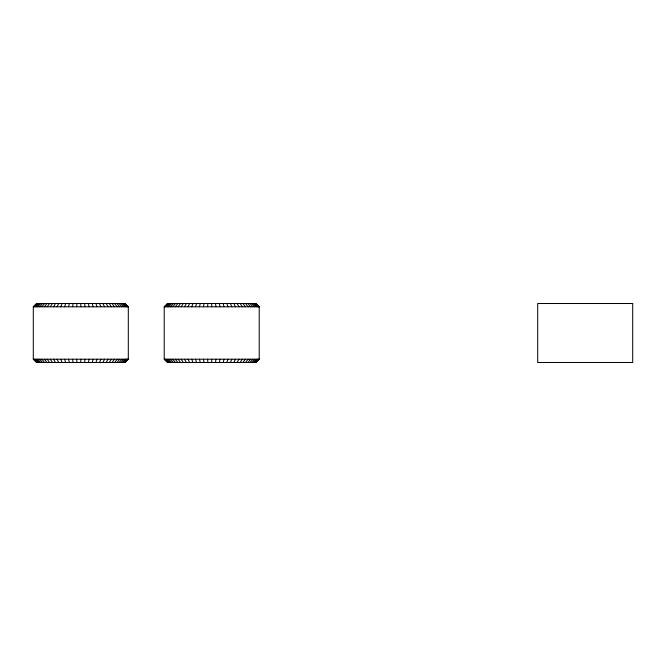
<?xml version="1.0" encoding="UTF-8"?>
<svg xmlns="http://www.w3.org/2000/svg" width="666" height="666" viewBox="0 0 666 666"><rect width="100%" height="100%" fill="white"/><g stroke="black" fill="none" stroke-linecap="round" stroke-linejoin="round"><path stroke-width="1" d="M76.665 306.793L76.948 303.513M84.657 362.487L84.94 359.207M207.584 306.793L207.867 303.513M215.576 362.487L215.859 359.207M72.552 306.793L73.127 303.513M88.486 362.487L89.053 359.207M203.471 306.793L204.046 303.513M219.405 362.487L219.971 359.207M68.506 306.793L69.356 303.513M92.249 362.487L93.098 359.207M199.425 306.793L200.275 303.513M223.168 362.487L224.017 359.207M64.56 306.793L65.676 303.513M95.929 362.487L97.053 359.207M195.471 306.793L196.595 303.513M226.848 362.487L227.972 359.207M60.731 306.793L62.113 303.513M99.492 362.487L100.882 359.207M191.65 306.793L193.032 303.513M230.411 362.487L231.801 359.207M57.051 306.793L58.691 303.513M102.914 362.487L104.554 359.207M187.97 306.793L189.61 303.513M233.833 362.487L235.473 359.207M53.555 306.793L55.436 303.513M106.169 362.487L108.05 359.207M184.474 306.793L186.355 303.513M237.088 362.487L238.969 359.207M50.266 306.793L52.373 303.513M109.232 362.487L111.339 359.207M181.185 306.793L183.292 303.513M240.151 362.487L242.257 359.207M47.211 306.793L49.534 303.513M112.071 362.487L114.394 359.207M178.13 306.793L180.453 303.513M242.99 362.487L245.313 359.207M44.414 306.793L46.928 303.513M114.677 362.487L117.191 359.207M175.333 306.793L177.847 303.513M245.596 362.487L248.11 359.207M41.891 306.793L44.58 303.513M117.033 362.487L119.714 359.207M172.81 306.793L175.499 303.513M247.952 362.487L250.632 359.207M39.66 306.793L42.507 303.513M119.106 362.487L121.945 359.207M170.579 306.793L173.426 303.513M250.025 362.487L252.864 359.207M37.754 306.793L40.726 303.513M168.673 306.793L171.645 303.513M120.887 362.487L123.859 359.207M251.806 362.487L254.778 359.207M36.164 306.793L39.244 303.513M167.083 306.793L170.163 303.513M122.361 362.487L125.441 359.207M253.28 362.487L256.36 359.207M34.915 306.793L38.087 303.513M165.834 306.793L169.006 303.513M123.518 362.487L126.69 359.207M254.437 362.487L257.609 359.207M34.024 306.793L37.254 303.513M164.943 306.793L168.173 303.513M124.359 362.487L127.589 359.207M255.278 362.487L258.508 359.207M33.483 306.793L36.747 303.513M164.402 306.793L167.666 303.513M124.858 362.487L128.122 359.207M255.777 362.487L259.041 359.207M33.3 306.793L36.58 303.513L125.025 303.513L128.305 306.793L128.305 359.207L125.025 362.487L36.58 362.487L33.3 359.207L33.3 306.793L128.305 306.793M164.219 306.793L167.499 303.513L255.944 303.513L259.224 306.793L259.224 359.207L255.944 362.487L167.499 362.487L164.219 359.207L164.219 306.793L259.224 306.793M33.3 359.207L128.305 359.207M164.219 359.207L259.224 359.207M255.777 303.513L259.041 306.793M124.858 303.513L128.122 306.793M164.402 359.207L167.666 362.487M33.483 359.207L36.747 362.487M255.278 303.513L258.508 306.793M124.359 303.513L127.589 306.793M164.943 359.207L168.173 362.487M34.024 359.207L37.254 362.487M254.437 303.513L257.609 306.793M123.518 303.513L126.69 306.793M165.834 359.207L169.006 362.487M34.915 359.207L38.087 362.487M253.28 303.513L256.36 306.793M122.361 303.513L125.441 306.793M167.083 359.207L170.163 362.487M36.164 359.207L39.244 362.487M251.806 303.513L254.778 306.793M120.887 303.513L123.859 306.793M168.673 359.207L171.645 362.487M37.754 359.207L40.726 362.487M250.025 303.513L252.864 306.793M170.579 359.207L173.426 362.487M119.106 303.513L121.945 306.793M39.66 359.207L42.507 362.487M247.952 303.513L250.632 306.793M172.81 359.207L175.499 362.487M117.033 303.513L119.714 306.793M41.891 359.207L44.58 362.487M245.596 303.513L248.11 306.793M175.333 359.207L177.847 362.487M114.677 303.513L117.191 306.793M44.414 359.207L46.928 362.487M242.99 303.513L245.313 306.793M178.13 359.207L180.453 362.487M112.071 303.513L114.394 306.793M47.211 359.207L49.534 362.487M240.151 303.513L242.257 306.793M181.185 359.207L183.292 362.487M109.232 303.513L111.339 306.793M50.266 359.207L52.373 362.487M237.088 303.513L238.969 306.793M184.474 359.207L186.355 362.487M106.169 303.513L108.05 306.793M53.555 359.207L55.436 362.487M233.833 303.513L235.473 306.793M187.97 359.207L189.61 362.487M102.914 303.513L104.554 306.793M57.051 359.207L58.691 362.487M230.411 303.513L231.801 306.793M191.65 359.207L193.032 362.487M99.492 303.513L100.882 306.793M60.731 359.207L62.113 362.487M226.848 303.513L227.972 306.793M195.471 359.207L196.595 362.487M95.929 303.513L97.053 306.793M64.56 359.207L65.676 362.487M223.168 303.513L224.017 306.793M199.425 359.207L200.275 362.487M92.249 303.513L93.098 306.793M68.506 359.207L69.356 362.487M219.405 303.513L219.971 306.793M203.471 359.207L204.046 362.487M88.486 303.513L89.053 306.793M72.552 359.207L73.127 362.487M215.576 303.513L215.859 306.793M207.584 359.207L207.867 362.487M84.657 303.513L84.94 306.793M76.665 359.207L76.948 362.487M211.721 303.513L211.721 306.793M211.721 359.207L211.721 362.487M80.802 303.513L80.802 306.793M80.802 359.207L80.802 362.487M632.7 303.513L537.695 303.513L537.695 362.487L632.7 362.487L632.7 303.513"/></g></svg>
